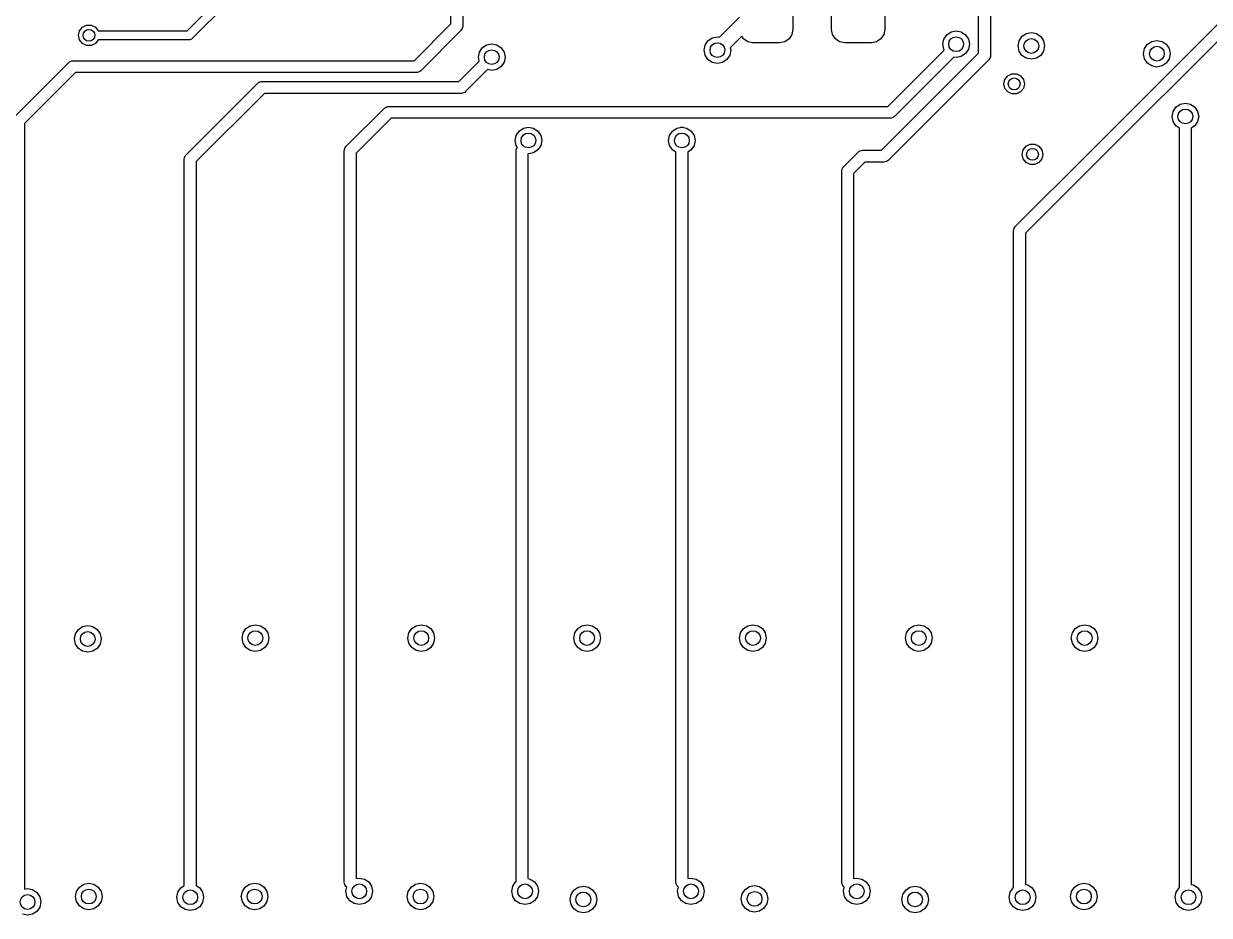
# Model space of a CAD drawing. Extents: x 0.05 to 3.89, y 0.04 to 4.21.
# Drawn here: x 1.598 to 2.386, y 0.279 to 0.872 of the extents above; entities that cross this region are included whole.
import ezdxf

# ---------------------------------------------------------------- set-up
doc = ezdxf.new("R2010")
doc.units = 0
doc.header["$MEASUREMENT"] = 0
doc.layers.add('BLACK', color=7, linetype='CONTINUOUS')

msp = doc.modelspace()

# ---------------------------------------------------------------- linework, layer by layer
at = {"layer": 'BLACK', "linetype": 'CONTINUOUS'}
for p, q in [((2.23268, 0.85235), (2.23268, 1.17942)), ((2.24055, 1.18153), (2.24055, 0.85072)), ((1.88189, 0.87171), (1.88189, 1.06158)), ((1.88976, 1.05995), (1.88976, 0.87008)), ((1.70665, 0.86717), (1.72825, 0.88878)), ((1.73337, 0.88542), (1.71001, 0.86205)), ((2.10925, 0.8878), (2.10925, 0.86811)), ((2.13484, 0.86811), (2.13484, 0.8878)), ((2.17028, 0.8878), (2.17028, 0.86811)), ((2.06055, 0.86289), (2.07382, 0.87617)), ((1.63445, 0.86417), (1.63513, 0.86716)), ((1.63513, 0.86716), (1.63704, 0.86956)), ((1.63704, 0.86956), (1.63981, 0.87089)), ((1.63981, 0.87089), (1.64287, 0.87089)), ((1.64287, 0.87089), (1.64563, 0.86956)), ((1.64563, 0.86956), (1.64754, 0.86717)), ((1.64754, 0.86717), (1.70665, 0.86717)), ((1.85742, 0.84724), (1.88189, 0.87171)), ((1.88861, 0.86729), (1.86184, 0.84052)), ((1.8891, 0.86789), (1.88861, 0.86729)), ((1.88927, 0.86831), (1.8891, 0.86789)), ((1.88969, 0.86931), (1.88927, 0.86831)), ((1.88976, 0.87008), (1.88969, 0.86931)), ((2.10925, 0.86811), (2.10858, 0.86472)), ((2.13552, 0.86472), (2.13484, 0.86811)), ((2.17028, 0.86811), (2.1696, 0.86472)), ((2.21433, 0.86645), (2.21772, 0.86713)), ((2.21772, 0.86713), (2.22111, 0.86645)), ((2.30666, 0.78656), (2.39173, 0.87164)), ((2.39845, 0.86723), (2.31191, 0.78068)), ((1.63513, 0.86118), (1.63445, 0.86417)), ((1.63704, 0.85879), (1.63513, 0.86118)), ((1.64754, 0.86117), (1.64563, 0.85879)), ((1.70789, 0.86117), (1.64754, 0.86117)), ((1.70847, 0.86123), (1.70789, 0.86117)), ((1.70956, 0.86168), (1.70847, 0.86123)), ((1.71001, 0.86205), (1.70956, 0.86168)), ((2.05087, 0.85772), (2.05279, 0.86059)), ((2.05279, 0.86059), (2.05567, 0.86251)), ((2.05567, 0.86251), (2.05906, 0.86319)), ((2.05906, 0.86319), (2.06055, 0.86289)), ((2.0753, 0.86351), (2.06762, 0.85582)), ((2.07641, 0.86185), (2.0753, 0.86351)), ((2.07929, 0.85993), (2.07641, 0.86185)), ((2.08268, 0.85925), (2.07929, 0.85993)), ((2.10039, 0.85925), (2.08268, 0.85925)), ((2.10378, 0.85993), (2.10039, 0.85925)), ((2.10666, 0.86185), (2.10378, 0.85993)), ((2.10858, 0.86472), (2.10666, 0.86185)), ((2.13744, 0.86185), (2.13552, 0.86472)), ((2.14031, 0.85993), (2.13744, 0.86185)), ((2.1437, 0.85925), (2.14031, 0.85993)), ((2.16142, 0.85925), (2.1437, 0.85925)), ((2.16481, 0.85993), (2.16142, 0.85925)), ((2.16768, 0.86185), (2.16481, 0.85993)), ((2.1696, 0.86472), (2.16768, 0.86185)), ((2.20886, 0.85827), (2.20953, 0.86166)), ((2.20953, 0.86166), (2.21145, 0.86453)), ((2.21145, 0.86453), (2.21433, 0.86645)), ((2.22111, 0.86645), (2.22398, 0.86453)), ((2.22398, 0.86453), (2.2259, 0.86166)), ((2.2259, 0.86166), (2.22657, 0.85827)), ((2.25886, 0.85709), (2.25953, 0.86048)), ((2.25953, 0.86048), (2.26145, 0.86335)), ((2.26145, 0.86335), (2.26433, 0.86527)), ((2.26433, 0.86527), (2.26772, 0.86594)), ((2.26772, 0.86594), (2.27111, 0.86527)), ((2.27111, 0.86527), (2.27398, 0.86335)), ((2.27398, 0.86335), (2.2759, 0.86048)), ((2.2759, 0.86048), (2.27657, 0.85709)), ((2.34492, 0.85823), (2.34779, 0.86015)), ((2.34779, 0.86015), (2.35118, 0.86083)), ((2.35118, 0.86083), (2.35457, 0.86015)), ((2.35457, 0.86015), (2.35744, 0.85823)), ((1.63981, 0.85746), (1.63704, 0.85879)), ((1.64287, 0.85746), (1.63981, 0.85746)), ((1.64563, 0.85879), (1.64287, 0.85746)), ((1.9002, 0.84965), (1.90087, 0.85304)), ((1.90087, 0.85304), (1.90279, 0.85592)), ((1.90279, 0.85592), (1.90567, 0.85784)), ((1.90567, 0.85784), (1.90906, 0.85851)), ((1.90906, 0.85851), (1.91245, 0.85784)), ((1.91245, 0.85784), (1.91532, 0.85592)), ((1.91532, 0.85592), (1.91724, 0.85304)), ((1.91724, 0.85304), (1.91791, 0.84965)), ((2.0502, 0.85433), (2.05087, 0.85772)), ((2.05087, 0.85094), (2.0502, 0.85433)), ((2.06791, 0.85433), (2.06724, 0.85094)), ((2.06762, 0.85582), (2.06791, 0.85433)), ((2.16812, 0.7878), (2.23268, 0.85235)), ((2.17238, 0.81693), (2.20985, 0.8544)), ((2.20953, 0.85488), (2.20886, 0.85827)), ((2.20985, 0.8544), (2.20953, 0.85488)), ((2.22398, 0.852), (2.22111, 0.85008)), ((2.2259, 0.85488), (2.22398, 0.852)), ((2.22657, 0.85827), (2.2259, 0.85488)), ((2.25953, 0.8537), (2.25886, 0.85709)), ((2.26145, 0.85082), (2.25953, 0.8537)), ((2.2759, 0.8537), (2.27398, 0.85082)), ((2.27657, 0.85709), (2.2759, 0.8537)), ((2.34232, 0.85197), (2.343, 0.85536)), ((2.343, 0.84858), (2.34232, 0.85197)), ((2.343, 0.85536), (2.34492, 0.85823)), ((2.35744, 0.85823), (2.35937, 0.85536)), ((2.35937, 0.85536), (2.36004, 0.85197)), ((2.36004, 0.85197), (2.35937, 0.84858)), ((1.5917, 0.80987), (1.62792, 0.84609)), ((1.62792, 0.84609), (1.62852, 0.84658)), ((1.62852, 0.84658), (1.62895, 0.84676)), ((1.62895, 0.84676), (1.62994, 0.84717)), ((1.62994, 0.84717), (1.63071, 0.84724)), ((1.63071, 0.84724), (1.85742, 0.84724)), ((1.8873, 0.83346), (1.90074, 0.84691)), ((1.90074, 0.84691), (1.9002, 0.84965)), ((1.91532, 0.84339), (1.91245, 0.84147)), ((1.91724, 0.84626), (1.91532, 0.84339)), ((1.91791, 0.84965), (1.91724, 0.84626)), ((2.05279, 0.84807), (2.05087, 0.85094)), ((2.05567, 0.84615), (2.05279, 0.84807)), ((2.05906, 0.84547), (2.05567, 0.84615)), ((2.06245, 0.84615), (2.05906, 0.84547)), ((2.06532, 0.84807), (2.06245, 0.84615)), ((2.06724, 0.85094), (2.06532, 0.84807)), ((2.2394, 0.84793), (2.17254, 0.78107)), ((2.21629, 0.84969), (2.1768, 0.81021)), ((2.21772, 0.84941), (2.21629, 0.84969)), ((2.22111, 0.85008), (2.21772, 0.84941)), ((2.23989, 0.84853), (2.2394, 0.84793)), ((2.24012, 0.8491), (2.23989, 0.84853)), ((2.24048, 0.84995), (2.24012, 0.8491)), ((2.24055, 0.85072), (2.24048, 0.84995)), ((2.26433, 0.8489), (2.26145, 0.85082)), ((2.26772, 0.84823), (2.26433, 0.8489)), ((2.27111, 0.8489), (2.26772, 0.84823)), ((2.27398, 0.85082), (2.27111, 0.8489)), ((2.34492, 0.8457), (2.343, 0.84858)), ((2.34779, 0.84378), (2.34492, 0.8457)), ((2.35118, 0.84311), (2.34779, 0.84378)), ((2.35457, 0.84378), (2.35118, 0.84311)), ((2.35744, 0.8457), (2.35457, 0.84378)), ((2.35937, 0.84858), (2.35744, 0.8457)), ((1.63234, 0.83937), (1.59843, 0.80546)), ((1.85906, 0.83937), (1.63234, 0.83937)), ((1.85982, 0.83945), (1.85906, 0.83937)), ((1.86124, 0.84003), (1.85982, 0.83945)), ((1.86184, 0.84052), (1.86124, 0.84003)), ((1.90631, 0.84134), (1.89171, 0.82674)), ((1.90906, 0.8408), (1.90631, 0.84134)), ((1.91245, 0.84147), (1.90906, 0.8408)), ((2.25009, 0.83488), (2.252, 0.83728)), ((2.252, 0.83728), (2.25477, 0.83861)), ((2.25477, 0.83861), (2.25783, 0.83861)), ((2.25783, 0.83861), (2.26059, 0.83728)), ((2.26059, 0.83728), (2.26251, 0.83488)), ((1.70588, 0.78467), (1.75352, 0.83231)), ((1.75352, 0.83231), (1.75411, 0.8328)), ((1.75411, 0.8328), (1.75453, 0.83297)), ((1.75453, 0.83297), (1.75553, 0.83339)), ((1.75553, 0.83339), (1.7563, 0.83346)), ((1.7563, 0.83346), (1.8873, 0.83346)), ((2.24941, 0.83189), (2.25009, 0.83488)), ((2.25009, 0.8289), (2.24941, 0.83189)), ((2.252, 0.8265), (2.25009, 0.8289)), ((2.26251, 0.8289), (2.26059, 0.8265)), ((2.26251, 0.83488), (2.26319, 0.83189)), ((2.26319, 0.83189), (2.26251, 0.8289)), ((1.75793, 0.82559), (1.7126, 0.78026)), ((1.88893, 0.82559), (1.75793, 0.82559)), ((1.8897, 0.82567), (1.88893, 0.82559)), ((1.89112, 0.82625), (1.8897, 0.82567)), ((1.89171, 0.82674), (1.89112, 0.82625)), ((2.25477, 0.82517), (2.252, 0.8265)), ((2.25783, 0.82517), (2.25477, 0.82517)), ((2.26059, 0.8265), (2.25783, 0.82517)), ((1.81218, 0.79019), (1.83777, 0.81578)), ((1.83777, 0.81578), (1.83836, 0.81627)), ((1.83836, 0.81627), (1.83978, 0.81685)), ((1.83978, 0.81685), (1.84055, 0.81693)), ((1.84055, 0.81693), (2.17238, 0.81693)), ((2.36122, 0.81024), (2.36189, 0.81363)), ((2.36189, 0.81363), (2.36381, 0.8165)), ((2.36381, 0.8165), (2.36669, 0.81842)), ((2.36669, 0.81842), (2.37008, 0.81909)), ((2.37008, 0.81909), (2.37347, 0.81842)), ((2.37347, 0.81842), (2.37634, 0.8165)), ((2.37634, 0.8165), (2.37826, 0.81363)), ((2.37826, 0.81363), (2.37894, 0.81024)), ((1.59843, 0.80546), (1.59843, 0.29666)), ((1.84218, 0.80906), (1.8189, 0.78577)), ((2.17402, 0.80906), (1.84218, 0.80906)), ((2.17478, 0.80913), (2.17402, 0.80906)), ((2.1762, 0.80972), (2.17478, 0.80913)), ((2.1768, 0.81021), (2.1762, 0.80972)), ((2.36189, 0.80685), (2.36122, 0.81024)), ((2.36381, 0.80397), (2.36189, 0.80685)), ((2.36614, 0.80242), (2.36381, 0.80397)), ((2.37634, 0.80397), (2.37402, 0.80242)), ((2.37826, 0.80685), (2.37634, 0.80397)), ((2.37894, 0.81024), (2.37826, 0.80685)), ((1.92461, 0.79429), (1.92528, 0.79768)), ((1.92528, 0.79768), (1.9272, 0.80056)), ((1.9272, 0.80056), (1.93007, 0.80248)), ((1.93007, 0.80248), (1.93346, 0.80315)), ((1.93346, 0.80315), (1.93685, 0.80248)), ((1.93685, 0.80248), (1.93973, 0.80056)), ((1.93973, 0.80056), (1.94165, 0.79768)), ((1.94165, 0.79768), (1.94232, 0.79429)), ((2.02657, 0.79429), (2.02725, 0.79768)), ((2.02725, 0.79768), (2.02917, 0.80056)), ((2.02917, 0.80056), (2.03204, 0.80248)), ((2.03204, 0.80248), (2.03431, 0.80293)), ((2.03431, 0.80293), (2.03466, 0.80307)), ((2.03466, 0.80307), (2.03505, 0.80307)), ((2.03505, 0.80307), (2.03543, 0.80315)), ((2.03543, 0.80315), (2.03581, 0.80307)), ((2.03581, 0.80307), (2.0362, 0.80307)), ((2.0362, 0.80307), (2.03656, 0.80293)), ((2.03656, 0.80293), (2.03882, 0.80248)), ((2.03882, 0.80248), (2.0417, 0.80056)), ((2.0417, 0.80056), (2.04362, 0.79768)), ((2.04362, 0.79768), (2.04429, 0.79429)), ((2.36614, 0.29776), (2.36614, 0.80242)), ((2.37402, 0.80242), (2.37402, 0.29983)), ((1.81102, 0.7874), (1.8111, 0.78817)), ((1.8111, 0.78817), (1.81169, 0.78959)), ((1.81169, 0.78959), (1.81218, 0.79019)), ((1.92528, 0.7909), (1.92461, 0.79429)), ((1.9252, 0.7874), (1.92527, 0.78817)), ((1.92527, 0.78817), (1.92586, 0.78959)), ((1.92602, 0.78979), (1.92528, 0.7909)), ((1.92586, 0.78959), (1.92602, 0.78979)), ((1.93973, 0.78803), (1.93685, 0.78611)), ((1.94165, 0.7909), (1.93973, 0.78803)), ((1.94232, 0.79429), (1.94165, 0.7909)), ((2.02725, 0.7909), (2.02657, 0.79429)), ((2.02917, 0.78803), (2.02725, 0.7909)), ((2.0315, 0.78647), (2.02917, 0.78803)), ((2.0417, 0.78803), (2.03937, 0.78647)), ((2.04362, 0.7909), (2.0417, 0.78803)), ((2.04429, 0.79429), (2.04362, 0.7909)), ((2.26161, 0.78504), (2.2623, 0.78803)), ((2.2623, 0.78803), (2.26421, 0.79043)), ((2.26421, 0.79043), (2.26697, 0.79176)), ((2.26697, 0.79176), (2.27004, 0.79176)), ((2.27004, 0.79176), (2.2728, 0.79043)), ((2.2728, 0.79043), (2.27471, 0.78803)), ((2.27471, 0.78803), (2.27539, 0.78504)), ((1.70472, 0.78189), (1.7048, 0.78266)), ((1.70472, 0.29916), (1.70472, 0.78189)), ((1.7048, 0.78266), (1.70539, 0.78408)), ((1.70539, 0.78408), (1.70588, 0.78467)), ((1.7126, 0.78026), (1.7126, 0.29916)), ((1.81102, 0.30131), (1.81102, 0.7874)), ((1.8189, 0.78577), (1.8189, 0.30372)), ((1.9252, 0.30169), (1.9252, 0.7874)), ((1.93346, 0.78543), (1.93307, 0.78551)), ((1.93307, 0.78551), (1.93307, 0.30377)), ((1.93685, 0.78611), (1.93346, 0.78543)), ((2.0315, 0.30131), (2.0315, 0.78647)), ((2.03937, 0.78647), (2.03937, 0.30372)), ((2.14289, 0.7768), (2.15273, 0.78664)), ((2.15273, 0.78664), (2.15332, 0.78713)), ((2.15332, 0.78713), (2.15379, 0.78733)), ((2.15379, 0.78733), (2.15474, 0.78772)), ((2.15474, 0.78772), (2.15551, 0.7878)), ((2.15551, 0.7878), (2.16812, 0.7878)), ((2.17194, 0.78058), (2.17052, 0.78)), ((2.17254, 0.78107), (2.17194, 0.78058)), ((2.25706, 0.73704), (2.30627, 0.78625)), ((2.2623, 0.78205), (2.26161, 0.78504)), ((2.26421, 0.77965), (2.2623, 0.78205)), ((2.31152, 0.78037), (2.26378, 0.73262)), ((2.27471, 0.78205), (2.2728, 0.77965)), ((2.27539, 0.78504), (2.27471, 0.78205)), ((2.30627, 0.78625), (2.30666, 0.78656)), ((2.31191, 0.78068), (2.31152, 0.78037)), ((2.14173, 0.77402), (2.14181, 0.77478)), ((2.14173, 0.30131), (2.14173, 0.77402)), ((2.14181, 0.77478), (2.1424, 0.7762)), ((2.1424, 0.7762), (2.14289, 0.7768)), ((2.15714, 0.77992), (2.14961, 0.77238)), ((2.14961, 0.77238), (2.14961, 0.30372)), ((2.16975, 0.77992), (2.15714, 0.77992)), ((2.17052, 0.78), (2.16975, 0.77992)), ((2.26697, 0.77832), (2.26421, 0.77965)), ((2.27004, 0.77832), (2.26697, 0.77832)), ((2.2728, 0.77965), (2.27004, 0.77832)), ((2.25591, 0.73425), (2.25598, 0.73502)), ((2.25591, 0.29776), (2.25591, 0.73425)), ((2.25598, 0.73502), (2.25657, 0.73644)), ((2.25657, 0.73644), (2.25706, 0.73704)), ((2.26378, 0.73262), (2.26378, 0.29983)), ((1.63169, 0.46299), (1.63237, 0.46638)), ((1.63237, 0.46638), (1.63429, 0.46926)), ((1.63429, 0.46926), (1.63716, 0.47118)), ((1.63716, 0.47118), (1.64055, 0.47185)), ((1.64055, 0.47185), (1.64394, 0.47118)), ((1.64394, 0.47118), (1.64681, 0.46926)), ((1.64681, 0.46926), (1.64874, 0.46638)), ((1.64874, 0.46638), (1.64941, 0.46299)), ((1.74311, 0.46358), (1.74378, 0.46697)), ((1.74378, 0.46697), (1.7457, 0.46985)), ((1.7457, 0.46985), (1.74858, 0.47177)), ((1.74858, 0.47177), (1.75197, 0.47244)), ((1.75197, 0.47244), (1.75536, 0.47177)), ((1.75536, 0.47177), (1.75823, 0.46985)), ((1.75823, 0.46985), (1.76015, 0.46697)), ((1.76015, 0.46697), (1.76083, 0.46358)), ((1.85335, 0.46358), (1.85402, 0.46697)), ((1.85402, 0.46697), (1.85594, 0.46985)), ((1.85594, 0.46985), (1.85881, 0.47177)), ((1.85881, 0.47177), (1.8622, 0.47244)), ((1.8622, 0.47244), (1.86559, 0.47177)), ((1.86559, 0.47177), (1.86847, 0.46985)), ((1.86847, 0.46985), (1.87039, 0.46697)), ((1.87039, 0.46697), (1.87106, 0.46358)), ((1.96358, 0.46358), (1.96426, 0.46697)), ((1.96426, 0.46697), (1.96618, 0.46985)), ((1.96618, 0.46985), (1.96905, 0.47177)), ((1.96905, 0.47177), (1.97244, 0.47244)), ((1.97244, 0.47244), (1.97583, 0.47177)), ((1.97583, 0.47177), (1.9787, 0.46985)), ((1.9787, 0.46985), (1.98062, 0.46697)), ((1.98062, 0.46697), (1.9813, 0.46358)), ((2.07382, 0.46358), (2.07449, 0.46697)), ((2.07449, 0.46697), (2.07641, 0.46985)), ((2.07641, 0.46985), (2.07929, 0.47177)), ((2.07929, 0.47177), (2.08268, 0.47244)), ((2.08268, 0.47244), (2.08607, 0.47177)), ((2.08607, 0.47177), (2.08894, 0.46985)), ((2.08894, 0.46985), (2.09086, 0.46697)), ((2.09086, 0.46697), (2.09154, 0.46358)), ((2.18406, 0.46358), (2.18473, 0.46697)), ((2.18473, 0.46697), (2.18665, 0.46985)), ((2.18665, 0.46985), (2.18952, 0.47177)), ((2.18952, 0.47177), (2.19291, 0.47244)), ((2.19291, 0.47244), (2.1963, 0.47177)), ((2.1963, 0.47177), (2.19918, 0.46985)), ((2.19918, 0.46985), (2.2011, 0.46697)), ((2.2011, 0.46697), (2.20177, 0.46358)), ((2.29429, 0.46358), (2.29497, 0.46697)), ((2.29497, 0.46697), (2.29689, 0.46985)), ((2.29689, 0.46985), (2.29976, 0.47177)), ((2.29976, 0.47177), (2.30315, 0.47244)), ((2.30315, 0.47244), (2.30654, 0.47177)), ((2.30654, 0.47177), (2.30941, 0.46985)), ((2.30941, 0.46985), (2.31133, 0.46697)), ((2.31133, 0.46697), (2.31201, 0.46358)), ((1.63237, 0.4596), (1.63169, 0.46299)), ((1.63429, 0.45673), (1.63237, 0.4596)), ((1.64874, 0.4596), (1.64681, 0.45673)), ((1.64941, 0.46299), (1.64874, 0.4596)), ((1.74378, 0.46019), (1.74311, 0.46358)), ((1.7457, 0.45732), (1.74378, 0.46019)), ((1.74858, 0.4554), (1.7457, 0.45732)), ((1.75823, 0.45732), (1.75536, 0.4554)), ((1.76015, 0.46019), (1.75823, 0.45732)), ((1.76083, 0.46358), (1.76015, 0.46019)), ((1.85402, 0.46019), (1.85335, 0.46358)), ((1.85594, 0.45732), (1.85402, 0.46019)), ((1.85881, 0.4554), (1.85594, 0.45732)), ((1.86847, 0.45732), (1.86559, 0.4554)), ((1.87039, 0.46019), (1.86847, 0.45732)), ((1.87106, 0.46358), (1.87039, 0.46019)), ((1.96426, 0.46019), (1.96358, 0.46358)), ((1.96618, 0.45732), (1.96426, 0.46019)), ((1.96905, 0.4554), (1.96618, 0.45732)), ((1.9787, 0.45732), (1.97583, 0.4554)), ((1.98062, 0.46019), (1.9787, 0.45732)), ((1.9813, 0.46358), (1.98062, 0.46019)), ((2.07449, 0.46019), (2.07382, 0.46358)), ((2.07641, 0.45732), (2.07449, 0.46019)), ((2.07929, 0.4554), (2.07641, 0.45732)), ((2.08894, 0.45732), (2.08607, 0.4554)), ((2.09086, 0.46019), (2.08894, 0.45732)), ((2.09154, 0.46358), (2.09086, 0.46019)), ((2.18473, 0.46019), (2.18406, 0.46358)), ((2.18665, 0.45732), (2.18473, 0.46019)), ((2.18952, 0.4554), (2.18665, 0.45732)), ((2.19918, 0.45732), (2.1963, 0.4554)), ((2.2011, 0.46019), (2.19918, 0.45732)), ((2.20177, 0.46358), (2.2011, 0.46019)), ((2.29497, 0.46019), (2.29429, 0.46358)), ((2.29689, 0.45732), (2.29497, 0.46019)), ((2.29976, 0.4554), (2.29689, 0.45732)), ((2.30941, 0.45732), (2.30654, 0.4554)), ((2.31133, 0.46019), (2.30941, 0.45732)), ((2.31201, 0.46358), (2.31133, 0.46019)), ((1.63716, 0.45481), (1.63429, 0.45673)), ((1.64055, 0.45413), (1.63716, 0.45481)), ((1.64394, 0.45481), (1.64055, 0.45413)), ((1.64681, 0.45673), (1.64394, 0.45481)), ((1.75197, 0.45472), (1.74858, 0.4554)), ((1.75536, 0.4554), (1.75197, 0.45472)), ((1.8622, 0.45472), (1.85881, 0.4554)), ((1.86559, 0.4554), (1.8622, 0.45472)), ((1.97244, 0.45472), (1.96905, 0.4554)), ((1.97583, 0.4554), (1.97244, 0.45472)), ((2.08268, 0.45472), (2.07929, 0.4554)), ((2.08607, 0.4554), (2.08268, 0.45472)), ((2.19291, 0.45472), (2.18952, 0.4554)), ((2.1963, 0.4554), (2.19291, 0.45472)), ((2.30315, 0.45472), (2.29976, 0.4554)), ((2.30654, 0.4554), (2.30315, 0.45472)), ((1.63498, 0.29809), (1.63785, 0.30001)), ((1.63785, 0.30001), (1.64124, 0.30069)), ((1.64124, 0.30069), (1.64463, 0.30001)), ((1.64463, 0.30001), (1.6475, 0.29809)), ((1.74521, 0.29809), (1.74809, 0.30001)), ((1.74809, 0.30001), (1.75148, 0.30069)), ((1.75148, 0.30069), (1.75487, 0.30001)), ((1.75487, 0.30001), (1.75774, 0.29809)), ((1.8111, 0.30054), (1.81102, 0.30131)), ((1.81169, 0.29912), (1.8111, 0.30054)), ((1.8189, 0.30372), (1.82099, 0.30413)), ((1.82099, 0.30413), (1.82438, 0.30346)), ((1.82438, 0.30346), (1.82726, 0.30154)), ((1.82726, 0.30154), (1.82918, 0.29867)), ((1.85545, 0.29809), (1.85832, 0.30001)), ((1.85832, 0.30001), (1.86171, 0.30069)), ((1.86171, 0.30069), (1.8651, 0.30001)), ((1.8651, 0.30001), (1.86798, 0.29809)), ((1.92304, 0.29867), (1.92496, 0.30154)), ((1.92496, 0.30154), (1.9252, 0.30169)), ((1.93307, 0.30377), (1.93462, 0.30346)), ((1.93462, 0.30346), (1.93749, 0.30154)), ((1.93749, 0.30154), (1.93941, 0.29867)), ((2.03157, 0.30054), (2.0315, 0.30131)), ((2.03216, 0.29912), (2.03157, 0.30054)), ((2.03937, 0.30372), (2.04146, 0.30413)), ((2.04146, 0.30413), (2.04485, 0.30346)), ((2.04485, 0.30346), (2.04773, 0.30154)), ((2.04773, 0.30154), (2.04965, 0.29867)), ((2.14181, 0.30054), (2.14173, 0.30131)), ((2.1424, 0.29912), (2.14181, 0.30054)), ((2.14961, 0.30372), (2.1517, 0.30413)), ((2.1517, 0.30413), (2.15509, 0.30346)), ((2.15509, 0.30346), (2.15796, 0.30154)), ((2.15796, 0.30154), (2.15988, 0.29867)), ((2.26378, 0.29983), (2.26533, 0.29952)), ((2.26533, 0.29952), (2.2682, 0.2976)), ((2.29639, 0.29809), (2.29927, 0.30001)), ((2.29927, 0.30001), (2.30266, 0.30069)), ((2.30266, 0.30069), (2.30605, 0.30001)), ((2.30605, 0.30001), (2.30892, 0.29809)), ((2.37402, 0.29983), (2.37556, 0.29952)), ((2.37556, 0.29952), (2.37844, 0.2976)), ((1.59843, 0.29666), (1.60052, 0.29708)), ((1.60052, 0.29708), (1.60391, 0.2964)), ((1.60391, 0.2964), (1.60678, 0.29448)), ((1.60678, 0.29448), (1.6087, 0.29161)), ((1.6087, 0.29161), (1.60938, 0.28822)), ((1.63238, 0.29183), (1.63306, 0.29522)), ((1.63306, 0.28844), (1.63238, 0.29183)), ((1.63306, 0.29522), (1.63498, 0.29809)), ((1.6475, 0.29809), (1.64942, 0.29522)), ((1.64942, 0.29522), (1.6501, 0.29183)), ((1.6501, 0.29183), (1.64942, 0.28844)), ((1.6998, 0.29134), (1.70048, 0.29473)), ((1.70048, 0.29473), (1.7024, 0.2976)), ((1.7024, 0.2976), (1.70472, 0.29916)), ((1.7126, 0.29916), (1.71493, 0.2976)), ((1.71493, 0.2976), (1.71685, 0.29473)), ((1.71685, 0.29473), (1.71752, 0.29134)), ((1.74262, 0.29183), (1.74329, 0.29522)), ((1.74329, 0.28844), (1.74262, 0.29183)), ((1.74329, 0.29522), (1.74521, 0.29809)), ((1.75774, 0.29809), (1.75966, 0.29522)), ((1.75966, 0.29522), (1.76033, 0.29183)), ((1.76033, 0.29183), (1.75966, 0.28844)), ((1.81218, 0.29852), (1.81169, 0.29912)), ((1.81213, 0.29528), (1.81268, 0.29802)), ((1.81281, 0.29189), (1.81213, 0.29528)), ((1.81268, 0.29802), (1.81218, 0.29852)), ((1.81473, 0.28901), (1.81281, 0.29189)), ((1.82918, 0.29189), (1.82726, 0.28901)), ((1.82918, 0.29867), (1.82985, 0.29528)), ((1.82985, 0.29528), (1.82918, 0.29189)), ((1.85285, 0.29183), (1.85353, 0.29522)), ((1.85353, 0.28844), (1.85285, 0.29183)), ((1.85353, 0.29522), (1.85545, 0.29809)), ((1.86798, 0.29809), (1.8699, 0.29522)), ((1.8699, 0.29522), (1.87057, 0.29183)), ((1.87057, 0.29183), (1.8699, 0.28844)), ((1.92237, 0.29528), (1.92304, 0.29867)), ((1.92304, 0.29189), (1.92237, 0.29528)), ((1.92496, 0.28901), (1.92304, 0.29189)), ((1.93941, 0.29189), (1.93749, 0.28901)), ((1.93941, 0.29867), (1.94009, 0.29528)), ((1.94009, 0.29528), (1.93941, 0.29189)), ((1.96112, 0.28986), (1.9618, 0.29325)), ((1.9618, 0.29325), (1.96372, 0.29613)), ((1.96372, 0.29613), (1.96659, 0.29805)), ((1.96659, 0.29805), (1.96998, 0.29872)), ((1.96998, 0.29872), (1.97337, 0.29805)), ((1.97337, 0.29805), (1.97624, 0.29613)), ((1.97624, 0.29613), (1.97816, 0.29325)), ((1.97816, 0.29325), (1.97884, 0.28986)), ((2.03265, 0.29852), (2.03216, 0.29912)), ((2.03261, 0.29528), (2.03315, 0.29802)), ((2.03328, 0.29189), (2.03261, 0.29528)), ((2.03315, 0.29802), (2.03265, 0.29852)), ((2.0352, 0.28901), (2.03328, 0.29189)), ((2.04965, 0.29189), (2.04773, 0.28901)), ((2.04965, 0.29867), (2.05032, 0.29528)), ((2.05032, 0.29528), (2.04965, 0.29189)), ((2.07489, 0.29027), (2.07556, 0.29366)), ((2.07556, 0.29366), (2.07748, 0.29653)), ((2.07748, 0.29653), (2.08036, 0.29845)), ((2.08036, 0.29845), (2.08375, 0.29913)), ((2.08375, 0.29913), (2.08714, 0.29845)), ((2.08714, 0.29845), (2.09001, 0.29653)), ((2.09001, 0.29653), (2.09193, 0.29366)), ((2.09193, 0.29366), (2.0926, 0.29027)), ((2.14289, 0.29852), (2.1424, 0.29912)), ((2.14284, 0.29528), (2.14339, 0.29802)), ((2.14352, 0.29189), (2.14284, 0.29528)), ((2.14339, 0.29802), (2.14289, 0.29852)), ((2.14544, 0.28901), (2.14352, 0.29189)), ((2.15988, 0.29189), (2.15796, 0.28901)), ((2.15988, 0.29867), (2.16056, 0.29528)), ((2.16056, 0.29528), (2.15988, 0.29189)), ((2.18159, 0.28986), (2.18227, 0.29325)), ((2.18227, 0.29325), (2.18419, 0.29613)), ((2.18419, 0.29613), (2.18706, 0.29805)), ((2.18706, 0.29805), (2.19045, 0.29872)), ((2.19045, 0.29872), (2.19384, 0.29805)), ((2.19384, 0.29805), (2.19672, 0.29613)), ((2.19672, 0.29613), (2.19864, 0.29325)), ((2.19864, 0.29325), (2.19931, 0.28986)), ((2.25308, 0.29134), (2.25375, 0.29473)), ((2.25375, 0.29473), (2.25567, 0.2976)), ((2.25567, 0.2976), (2.25591, 0.29776)), ((2.2682, 0.2976), (2.27012, 0.29473)), ((2.27012, 0.29473), (2.2708, 0.29134)), ((2.2938, 0.29183), (2.29447, 0.29522)), ((2.29447, 0.28844), (2.2938, 0.29183)), ((2.29447, 0.29522), (2.29639, 0.29809)), ((2.30892, 0.29809), (2.31084, 0.29522)), ((2.31084, 0.29522), (2.31152, 0.29183)), ((2.31152, 0.29183), (2.31084, 0.28844)), ((2.36331, 0.29134), (2.36399, 0.29473)), ((2.36399, 0.29473), (2.36591, 0.2976)), ((2.36591, 0.2976), (2.36614, 0.29776)), ((2.37844, 0.2976), (2.38036, 0.29473)), ((2.38036, 0.29473), (2.38103, 0.29134)), ((1.6087, 0.28483), (1.60678, 0.28195)), ((1.60938, 0.28822), (1.6087, 0.28483)), ((1.63498, 0.28557), (1.63306, 0.28844)), ((1.63785, 0.28365), (1.63498, 0.28557)), ((1.6475, 0.28557), (1.64463, 0.28365)), ((1.64942, 0.28844), (1.6475, 0.28557)), ((1.70048, 0.28795), (1.6998, 0.29134)), ((1.7024, 0.28507), (1.70048, 0.28795)), ((1.70527, 0.28315), (1.7024, 0.28507)), ((1.71493, 0.28507), (1.71205, 0.28315)), ((1.71685, 0.28795), (1.71493, 0.28507)), ((1.71752, 0.29134), (1.71685, 0.28795)), ((1.74521, 0.28557), (1.74329, 0.28844)), ((1.74809, 0.28365), (1.74521, 0.28557)), ((1.75774, 0.28557), (1.75487, 0.28365)), ((1.75966, 0.28844), (1.75774, 0.28557)), ((1.8176, 0.28709), (1.81473, 0.28901)), ((1.82099, 0.28642), (1.8176, 0.28709)), ((1.82438, 0.28709), (1.82099, 0.28642)), ((1.82726, 0.28901), (1.82438, 0.28709)), ((1.85545, 0.28557), (1.85353, 0.28844)), ((1.85832, 0.28365), (1.85545, 0.28557)), ((1.86798, 0.28557), (1.8651, 0.28365)), ((1.8699, 0.28844), (1.86798, 0.28557)), ((1.92784, 0.28709), (1.92496, 0.28901)), ((1.93123, 0.28642), (1.92784, 0.28709)), ((1.93462, 0.28709), (1.93123, 0.28642)), ((1.93749, 0.28901), (1.93462, 0.28709)), ((1.9618, 0.28647), (1.96112, 0.28986)), ((1.96372, 0.2836), (1.9618, 0.28647)), ((1.97816, 0.28647), (1.97624, 0.2836)), ((1.97884, 0.28986), (1.97816, 0.28647)), ((2.03807, 0.28709), (2.0352, 0.28901)), ((2.04146, 0.28642), (2.03807, 0.28709)), ((2.04485, 0.28709), (2.04146, 0.28642)), ((2.04773, 0.28901), (2.04485, 0.28709)), ((2.07556, 0.28688), (2.07489, 0.29027)), ((2.07748, 0.28401), (2.07556, 0.28688)), ((2.08036, 0.28209), (2.07748, 0.28401)), ((2.09001, 0.28401), (2.08714, 0.28209)), ((2.09193, 0.28688), (2.09001, 0.28401)), ((2.0926, 0.29027), (2.09193, 0.28688)), ((2.14831, 0.28709), (2.14544, 0.28901)), ((2.1517, 0.28642), (2.14831, 0.28709)), ((2.15509, 0.28709), (2.1517, 0.28642)), ((2.15796, 0.28901), (2.15509, 0.28709)), ((2.18227, 0.28647), (2.18159, 0.28986)), ((2.18419, 0.2836), (2.18227, 0.28647)), ((2.19864, 0.28647), (2.19672, 0.2836)), ((2.19931, 0.28986), (2.19864, 0.28647)), ((2.25375, 0.28795), (2.25308, 0.29134)), ((2.25567, 0.28507), (2.25375, 0.28795)), ((2.25855, 0.28315), (2.25567, 0.28507)), ((2.2682, 0.28507), (2.26533, 0.28315)), ((2.27012, 0.28795), (2.2682, 0.28507)), ((2.2708, 0.29134), (2.27012, 0.28795)), ((2.29639, 0.28557), (2.29447, 0.28844)), ((2.29927, 0.28365), (2.29639, 0.28557)), ((2.30892, 0.28557), (2.30605, 0.28365)), ((2.31084, 0.28844), (2.30892, 0.28557)), ((2.36399, 0.28795), (2.36331, 0.29134)), ((2.36591, 0.28507), (2.36399, 0.28795)), ((2.36878, 0.28315), (2.36591, 0.28507)), ((2.37844, 0.28507), (2.37556, 0.28315)), ((2.38036, 0.28795), (2.37844, 0.28507)), ((2.38103, 0.29134), (2.38036, 0.28795)), ((1.60052, 0.27936), (1.59713, 0.28003)), ((1.60391, 0.28003), (1.60052, 0.27936)), ((1.60678, 0.28195), (1.60391, 0.28003)), ((1.64124, 0.28297), (1.63785, 0.28365)), ((1.64463, 0.28365), (1.64124, 0.28297)), ((1.70866, 0.28248), (1.70527, 0.28315)), ((1.71205, 0.28315), (1.70866, 0.28248)), ((1.75148, 0.28297), (1.74809, 0.28365)), ((1.75487, 0.28365), (1.75148, 0.28297)), ((1.86171, 0.28297), (1.85832, 0.28365)), ((1.8651, 0.28365), (1.86171, 0.28297)), ((1.96659, 0.28168), (1.96372, 0.2836)), ((1.96998, 0.281), (1.96659, 0.28168)), ((1.97337, 0.28168), (1.96998, 0.281)), ((1.97624, 0.2836), (1.97337, 0.28168)), ((2.08375, 0.28141), (2.08036, 0.28209)), ((2.08714, 0.28209), (2.08375, 0.28141)), ((2.18706, 0.28168), (2.18419, 0.2836)), ((2.19045, 0.281), (2.18706, 0.28168)), ((2.19384, 0.28168), (2.19045, 0.281)), ((2.19672, 0.2836), (2.19384, 0.28168)), ((2.26194, 0.28248), (2.25855, 0.28315)), ((2.26533, 0.28315), (2.26194, 0.28248)), ((2.30266, 0.28297), (2.29927, 0.28365)), ((2.30605, 0.28365), (2.30266, 0.28297)), ((2.37217, 0.28248), (2.36878, 0.28315)), ((2.37556, 0.28315), (2.37217, 0.28248))]:
    msp.add_line(p, q, dxfattribs=at)
at = {"layer": 'BLACK'}
for centre, radius in [((1.64134, 0.86417), 0.00394), ((2.05906, 0.85433), 0.00492), ((2.21772, 0.85827), 0.00492), ((2.26772, 0.85709), 0.00492), ((1.90906, 0.84965), 0.00492), ((2.35118, 0.85197), 0.00492), ((2.2563, 0.83189), 0.00394), ((2.37008, 0.81024), 0.00492), ((1.93346, 0.79429), 0.00492), ((2.03543, 0.79429), 0.00492), ((2.2685, 0.78504), 0.00394), ((1.64055, 0.46299), 0.00492), ((1.75197, 0.46358), 0.00492), ((1.8622, 0.46358), 0.00492), ((1.97244, 0.46358), 0.00492), ((2.08268, 0.46358), 0.00492), ((2.19291, 0.46358), 0.00492), ((2.30315, 0.46358), 0.00492), ((1.82099, 0.29528), 0.00492), ((1.93123, 0.29528), 0.00492), ((2.04146, 0.29528), 0.00492), ((2.1517, 0.29528), 0.00492), ((1.60052, 0.28822), 0.00492), ((1.64124, 0.29183), 0.00492), ((1.70866, 0.29134), 0.00492), ((1.75148, 0.29183), 0.00492), ((1.86171, 0.29183), 0.00492), ((1.96998, 0.28986), 0.00492), ((2.08375, 0.29027), 0.00492), ((2.19045, 0.28986), 0.00492), ((2.26194, 0.29134), 0.00492), ((2.30266, 0.29183), 0.00492), ((2.37217, 0.29134), 0.00492)]:
    msp.add_circle(centre, radius, dxfattribs=at)

doc.saveas('drawing.dxf')
